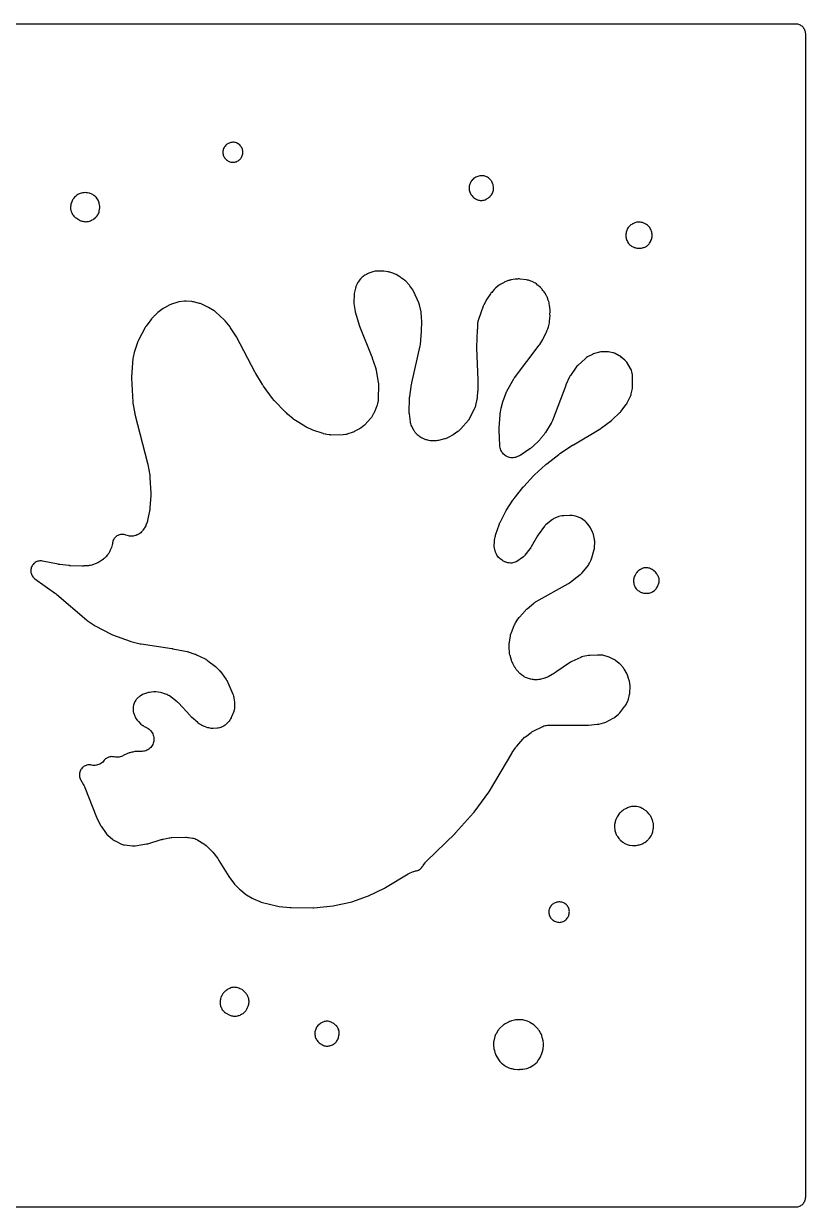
# Model space of a CAD drawing. Header units: millimetres. Extents: x 0 to 300, y 0 to 300.
# Drawn here: x 101.8 to 300.1, y -0.1 to 300.1 of the extents above; entities that cross this region are included whole.
import ezdxf

# ---------------------------------------------------------------- set-up
doc = ezdxf.new("R2010")
doc.units = ezdxf.units.MM
doc.layers.add('CUT', color=7, linetype='CONTINUOUS')

msp = doc.modelspace()

# ---------------------------------------------------------------- linework, layer by layer
at = {"layer": 'CUT'}
msp.add_lwpolyline([(2.4114, 300.1485), (297.5886, 300.1485), (297.8947, 300.1335), (298.1371, 300.0975), (298.3748, 300.038), (298.6056, 299.9554), (298.8271, 299.8507), (299.0373, 299.7247), (299.2341, 299.5787), (299.4156, 299.4142), (299.5802, 299.2326), (299.7262, 299.0358), (299.8521, 298.8256), (299.9569, 298.6041), (300.0395, 298.3734), (300.099, 298.1357), (300.135, 297.8933), (300.15, 297.5872), (300.15, 297.0112), (300.15, 297.0101), (300.15, 2.4114), (300.1397, 2.2009), (300.1379, 2.1654), (300.135, 2.1058), (300.135, 2.1053), (300.099, 1.8629), (300.0395, 1.6252), (299.9569, 1.3944), (299.8521, 1.1729), (299.7262, 0.9627), (299.5802, 0.7659), (299.4156, 0.5844), (299.2341, 0.4198), (299.0373, 0.2738), (298.8271, 0.1479), (298.6056, 0.0431), (298.3748, -0.0395), (298.1371, -0.099), (297.8947, -0.135), (297.5886, -0.15), (297.073, -0.15), (297.0696, -0.15), (3, -0.15)], dxfattribs=at)
for points in [[(152.7445, 268.914), (152.6182, 268.7045), (152.513, 268.4837), (152.4299, 268.2536), (152.3696, 268.0165), (152.3328, 267.7747), (152.3198, 267.5304), (152.3308, 267.2861), (152.3656, 267.0439), (152.4239, 266.8063), (152.5051, 266.5756), (152.6085, 266.3539), (152.733, 266.1434), (152.8775, 265.946), (153.0407, 265.7637), (153.2208, 265.5982), (153.2702, 265.5572), (153.4609, 265.4133), (153.6644, 265.2884), (153.879, 265.1834), (154.1026, 265.0994), (154.3332, 265.0371), (154.5686, 264.9971), (154.8069, 264.9797), (155.0457, 264.9852), (155.2828, 265.0134), (155.5162, 265.0641), (155.7437, 265.1369), (155.9633, 265.231), (156.1728, 265.3457), (156.3704, 265.4798), (156.5543, 265.6322), (156.588, 265.663), (156.7585, 265.8343), (156.9116, 266.0213), (157.0459, 266.2222), (157.1602, 266.4351), (157.2534, 266.6581), (157.3246, 266.8891), (157.3732, 267.1258), (157.3988, 267.3661), (157.401, 267.6078), (157.3798, 267.8485), (157.3355, 268.0861), (157.2685, 268.3183), (157.1794, 268.5429), (157.0689, 268.7579), (157.0416, 268.8054), (156.9117, 269.0077), (156.7629, 269.1966), (156.5966, 269.3703), (156.4145, 269.5273), (156.2181, 269.6661), (156.0092, 269.7853), (155.7899, 269.8839), (155.5622, 269.961), (155.328, 270.0158), (155.0897, 270.0479), (154.8494, 270.057), (154.6094, 270.0429), (154.3718, 270.0058), (154.1389, 269.9461), (153.9128, 269.8643), (153.6956, 269.7611), (153.4893, 269.6376), (153.4336, 269.6005), (153.2369, 269.455), (153.0554, 269.2911), (152.8907, 269.1101)], [(215.0278, 257.2924), (215.132, 257.0582), (215.2597, 256.8359), (215.4095, 256.6278), (215.5543, 256.4471), (215.7336, 256.2463), (215.9335, 256.066), (216.1516, 255.9082), (216.3994, 255.7486), (216.5866, 255.6392), (216.7826, 255.5464), (216.9859, 255.4709), (217.195, 255.4134), (217.3969, 255.3671), (217.6484, 255.3229), (217.9032, 255.3045), (218.1585, 255.3122), (218.4116, 255.3459), (218.66, 255.4053), (218.9011, 255.4897), (219.1322, 255.5983), (219.3511, 255.7299), (219.3977, 255.7613), (219.5373, 255.837), (219.7376, 255.9722), (219.9239, 256.1261), (219.9363, 256.1374), (219.9508, 256.1483), (220.1335, 256.3154), (220.1416, 256.3244), (220.1821, 256.3614), (220.3602, 256.5408), (220.5192, 256.7374), (220.6575, 256.949), (220.7738, 257.1735), (220.8668, 257.4086), (220.9356, 257.6519), (220.9794, 257.9009), (220.9979, 258.153), (221.0057, 258.4992), (220.9963, 258.7803), (220.9553, 259.0585), (220.8833, 259.3304), (220.853, 259.4232), (220.7585, 259.6686), (220.6918, 259.7989), (220.6795, 259.827), (220.5535, 260.0797), (220.4399, 260.2832), (220.3078, 260.4753), (220.1584, 260.6542), (219.9929, 260.8184), (219.9047, 260.8981), (219.7032, 261.0621), (219.4858, 261.2043), (219.2548, 261.3231), (219.0127, 261.4174), (218.9245, 261.4466), (218.672, 261.5156), (218.4136, 261.5578), (218.1523, 261.5728), (217.8908, 261.5604), (217.5732, 261.5286), (217.3013, 261.4862), (217.0358, 261.4142), (216.7799, 261.3134), (216.5313, 261.1994), (216.2849, 261.0693), (216.0545, 260.9126), (215.843, 260.7312), (215.68, 260.5749), (215.5024, 260.3858), (215.3453, 260.1794), (215.2105, 259.9578), (215.1399, 259.827), (215.0418, 259.6237), (214.9624, 259.4123), (214.9024, 259.1946), (214.8608, 259.0116), (214.8167, 258.7582), (214.7988, 258.5015), (214.8075, 258.2444), (214.8189, 258.1106), (214.8499, 257.8774), (214.9027, 257.6482), (214.9768, 257.425)], [(114.3437, 251.5241), (114.496, 251.331), (114.6666, 251.1538), (114.8538, 250.9942), (115.0557, 250.8538), (115.8718, 250.344), (116.0782, 250.2283), (116.2946, 250.1326), (116.5192, 250.0578), (116.7498, 250.0045), (117.0233, 249.9549), (117.2646, 249.9231), (117.5079, 249.915), (117.7508, 249.9306), (117.9857, 249.9571), (118.2271, 249.9965), (118.4635, 250.0592), (118.6926, 250.1448), (118.9562, 250.2582), (119.175, 250.3652), (119.3822, 250.493), (119.5761, 250.6404), (120.0788, 251.0626), (120.2646, 251.2354), (120.4318, 251.4261), (120.5789, 251.6329), (120.7043, 251.8534), (120.8066, 252.0855), (120.885, 252.3268), (120.9384, 252.5748), (121.0345, 253.1643), (121.0602, 253.3813), (121.0668, 253.5998), (121.0543, 253.8179), (121.0229, 254.0342), (120.904, 254.6582), (120.8396, 254.9192), (120.7475, 255.1719), (120.6287, 255.4131), (120.4848, 255.6403), (120.2927, 255.9101), (120.146, 256.0968), (119.9822, 256.2687), (119.8028, 256.4243), (119.6095, 256.5621), (119.2754, 256.7773), (119.0843, 256.8887), (118.884, 256.9828), (118.6763, 257.0588), (118.4626, 257.1162), (117.9869, 257.2216), (117.7076, 257.267), (117.4249, 257.2806), (117.1425, 257.2622), (116.6827, 257.2059), (116.4013, 257.155), (116.1276, 257.0723), (115.8651, 256.9589), (115.4932, 256.7722), (115.2718, 256.6466), (115.0643, 256.4991), (114.8729, 256.3313), (114.6995, 256.1449), (114.4391, 255.8345), (114.2893, 255.6369), (114.1599, 255.4255), (114.052, 255.2023), (113.9668, 254.9695), (113.7641, 254.3173), (113.6976, 254.0537), (113.6602, 253.7845), (113.6522, 253.5128), (113.657, 253.3219), (113.678, 253.0552), (113.7274, 252.7923), (113.8045, 252.5361), (113.8745, 252.3421), (113.9612, 252.1322), (114.0665, 251.9311), (114.1897, 251.7404)], [(255.1076, 244.6187), (255.2459, 244.4068), (255.4049, 244.2099), (255.5831, 244.0302), (255.6383, 243.9798), (255.8183, 243.8304), (256.0116, 243.6985), (256.2163, 243.5853), (256.4307, 243.4916), (256.6529, 243.4185), (256.6868, 243.409), (256.7067, 243.3995), (256.9197, 243.3206), (257.139, 243.2614), (257.3627, 243.2223), (257.4295, 243.2168), (257.4649, 243.2091), (257.7449, 243.1803), (258.0264, 243.1832), (258.3875, 243.2073), (258.5973, 243.2303), (258.8044, 243.2708), (259.0074, 243.3287), (259.1913, 243.3897), (259.4028, 243.4706), (259.6061, 243.5703), (259.7995, 243.688), (259.9815, 243.8227), (260.1506, 243.9733), (260.319, 244.1376), (260.48, 244.3103), (260.6241, 244.4974), (260.7498, 244.6973), (260.7696, 244.7366), (260.7737, 244.7425), (260.8947, 244.9597), (260.9782, 245.1288), (261.0769, 245.3565), (261.1525, 245.5928), (261.2044, 245.8355), (261.2395, 246.0521), (261.2663, 246.2875), (261.2686, 246.4125), (261.2726, 246.4683), (261.265, 246.7218), (261.2318, 246.9733), (261.2145, 247.0463), (261.1804, 247.2401), (261.1127, 247.4813), (261.0211, 247.7144), (260.9124, 247.955), (260.7954, 248.1821), (260.656, 248.3961), (260.4954, 248.5948), (260.365, 248.7401), (260.3353, 248.7705), (260.2288, 248.8897), (260.0504, 249.054), (260.0498, 249.0545), (259.8747, 249.1881), (259.6886, 249.3058), (259.4929, 249.4066), (259.2891, 249.4898), (258.7948, 249.6666), (258.5381, 249.7431), (258.2747, 249.7918), (258.0076, 249.812), (257.7398, 249.8035), (257.6265, 249.7938), (257.385, 249.7613), (257.1478, 249.7054), (256.9173, 249.6266), (256.6954, 249.5258), (256.3473, 249.3467), (256.3033, 249.3295), (256.0967, 249.226), (255.9017, 249.1047), (255.8834, 249.0941), (255.6822, 248.9492), (255.4963, 248.7851), (255.3276, 248.6033), (255.1778, 248.4058), (255.0482, 248.1944), (254.9403, 247.9712), (254.8549, 247.7384), (254.8199, 247.6259), (254.7775, 247.5142), (254.6939, 247.2506), (254.6399, 246.9794), (254.6162, 246.7039), (254.6051, 246.3418), (254.6095, 246.0982), (254.6377, 245.8562), (254.6892, 245.618), (254.7637, 245.3861), (254.7703, 245.3708), (254.7832, 245.3274), (254.8684, 245.1143), (254.9914, 244.8435)], [(117.0602, 162.5597), (116.8911, 162.5526), (116.7762, 162.5504), (116.6069, 162.551), (113.6701, 162.6269), (113.4963, 162.6355), (113.3784, 162.644), (113.2051, 162.6606), (110.9182, 162.9333), (110.7635, 162.955), (110.6587, 162.972), (110.505, 163.0002), (106.567, 163.8067), (106.3271, 163.8438), (106.0847, 163.8575), (105.8422, 163.8476), (105.6017, 163.8142), (105.3656, 163.7577), (105.1362, 163.6785), (104.9155, 163.5774), (104.7056, 163.4555), (104.5085, 163.3137), (104.3261, 163.1535), (104.1602, 162.9763), (104.0122, 162.7839), (103.8835, 162.5781), (103.7754, 162.3607), (103.6889, 162.1339), (103.6248, 161.8998), (103.5838, 161.6605), (103.5661, 161.4184), (103.572, 161.1757), (103.6014, 160.9347), (103.654, 160.6978), (103.7293, 160.467), (103.8267, 160.2446), (103.9452, 160.0328), (104.0837, 159.8334), (104.2409, 159.6484), (104.4152, 159.4795), (104.6052, 159.3283), (109.8514, 155.5534), (109.9714, 155.4633), (110.0517, 155.4005), (110.1681, 155.3057), (117.6832, 148.9273), (117.8881, 148.7708), (119.6898, 147.5367), (119.9211, 147.396), (123.9542, 145.2332), (124.1212, 145.1514), (124.2938, 145.0824), (128.7559, 143.4866), (128.997, 143.4138), (131.3402, 142.8337), (131.5721, 142.7879), (139.374, 141.6238), (139.473, 141.6077), (139.5401, 141.5959), (139.6386, 141.5771), (143.2408, 140.841), (143.4507, 140.7917), (143.5922, 140.7542), (143.7989, 140.693), (144.9601, 140.3126), (145.2044, 140.2231), (145.368, 140.1566), (145.6056, 140.0503), (147.8007, 138.9752), (147.974, 138.8847), (148.0045, 138.8677), (148.3356, 138.6602), (148.3641, 138.6402), (148.5212, 138.5238), (150.4242, 137.0347), (150.622, 136.8687), (150.7522, 136.7514), (150.9381, 136.5722), (151.4692, 136.0234), (151.6518, 135.8205), (151.7705, 135.6785), (151.9378, 135.4629), (153.1565, 133.7682), (153.2753, 133.5928), (153.2956, 133.5609), (153.5026, 133.1913), (153.5191, 133.1574), (153.6066, 132.9644), (154.8429, 130.019), (154.9037, 129.8645), (154.914, 129.8366), (155.0068, 129.5458), (155.0735, 129.2479), (155.0787, 129.2187), (155.1041, 129.0546), (155.2477, 127.9709), (155.2467, 127.0628), (155.2466, 126.9895), (155.2464, 126.837), (155.2457, 126.2374), (155.2148, 126.0886), (155.1339, 125.815), (155.1249, 125.7887), (155.0717, 125.6429), (154.5338, 124.2582), (154.4615, 124.0851), (154.4478, 124.0545), (154.2916, 123.7473), (154.1217, 123.4826), (153.9075, 123.2126), (153.8854, 123.1874), (153.7581, 123.0496), (153.2896, 122.5671), (153.1603, 122.4402), (153.1367, 122.4181), (152.8827, 122.2028), (152.6332, 122.0295), (152.3427, 121.8669), (152.3137, 121.8525), (152.1496, 121.7757), (151.9516, 121.6888), (151.7834, 121.6198), (151.7531, 121.6082), (151.4356, 121.5042), (151.1096, 121.4314), (151.0776, 121.4258), (150.9621, 121.4087), (150.8994, 121.4038), (149.8556, 121.3495), (149.6867, 121.3445), (149.6565, 121.3443), (149.346, 121.3561), (149.1277, 121.3843), (148.7694, 121.4618), (148.7328, 121.4719), (148.529, 121.5346), (147.6366, 121.8371), (147.4408, 121.9096), (147.4062, 121.9235), (147.0282, 122.1006), (146.9954, 122.1183), (146.8144, 122.2224), (146.5045, 122.4122), (146.3666, 122.5009), (146.3422, 122.5173), (146.0787, 122.7123), (146.0559, 122.7308), (145.9308, 122.8367), (144.3467, 124.2388), (144.2048, 124.3711), (144.1108, 124.4634), (143.976, 124.6028), (141.0351, 127.8054), (140.872, 127.9674), (140.6948, 128.1137), (138.7461, 129.5769), (138.5508, 129.7096), (138.3439, 129.8232), (138.1272, 129.9169), (137.8149, 130.0347), (137.5341, 130.1501), (137.2788, 130.2392), (137.2626, 130.243), (137.0701, 130.3156), (136.7919, 130.4023), (136.5055, 130.4562), (135.318, 130.6083), (135.0267, 130.6284), (134.735, 130.6144), (133.7089, 130.5049), (133.4587, 130.4653), (133.2138, 130.4005), (132.4173, 130.1462), (132.1593, 130.0478), (131.9137, 129.9215), (131.3032, 129.5636), (131.1205, 129.4456), (130.9488, 129.3122), (130.7893, 129.1643), (130.4865, 128.8579), (130.3313, 128.6856), (130.1927, 128.4995), (130.0719, 128.3015), (129.8986, 127.985), (129.7871, 127.7541), (129.6999, 127.513), (129.6378, 127.2642), (129.567, 126.9027), (129.5348, 126.6903), (129.521, 126.476), (129.5257, 126.2612), (129.5545, 125.8144), (129.5804, 125.5828), (129.6277, 125.3547), (129.696, 125.132), (129.9351, 124.465), (130.02, 124.2579), (130.1231, 124.0592), (130.2435, 123.8705), (130.538, 123.4517), (130.6925, 123.254), (130.866, 123.0727), (131.5306, 122.4447), (131.7584, 122.2538), (132.0073, 122.0913), (132.0612, 122.0604), (132.1365, 121.9999), (132.3387, 121.8534), (132.5545, 121.7277), (133.3446, 121.3191), (133.609, 121.132), (133.8393, 120.9328), (134.0493, 120.7124), (134.237, 120.4726), (134.4007, 120.2159), (134.5387, 119.9445), (134.6499, 119.661), (134.7331, 119.3682), (134.7876, 119.0686), (134.8129, 118.7652), (134.8087, 118.4607), (134.7751, 118.1581), (134.7124, 117.8602), (134.6211, 117.5697), (134.5023, 117.2894), (134.3568, 117.0219), (134.1862, 116.7697), (133.992, 116.5352), (133.776, 116.3206), (133.5403, 116.1279), (133.2871, 115.9588), (133.0187, 115.8151), (132.7376, 115.698), (132.4466, 115.6086), (132.1482, 115.5478), (131.8454, 115.5161), (131.5111, 115.5136), (131.4806, 115.5146), (131.41, 115.5166), (131.4048, 115.5167), (131.3772, 115.5174), (131.3236, 115.5182), (130.5004, 115.5212), (130.2154, 115.5059), (129.9341, 115.4583), (129.5055, 115.3604), (129.2265, 115.3206), (128.976, 115.2718), (128.7317, 115.1977), (128.6571, 115.1664), (128.5518, 115.1423), (128.3384, 115.0835), (128.1309, 115.006), (127.9312, 114.9104), (127.0533, 114.4415), (126.8934, 114.361), (126.8645, 114.3472), (126.5607, 114.2206), (126.2738, 114.132), (125.9798, 114.0711), (125.6813, 114.0386), (125.381, 114.0347), (125.0818, 114.0595), (124.7578, 114.1177), (124.7558, 114.1182), (124.7555, 114.1169), (124.6016, 114.1521), (124.3604, 114.1831), (124.1173, 114.1904), (123.8747, 114.1742), (123.6348, 114.1344), (123.3999, 114.0714), (123.1722, 113.986), (122.9539, 113.8789), (122.747, 113.751), (122.5536, 113.6036), (122.3754, 113.4382), (122.214, 113.2562), (122.0239, 113.0195), (121.8137, 112.8037), (121.5837, 112.609), (121.3362, 112.4372), (121.0734, 112.2899), (120.7976, 112.1684), (120.5116, 112.0739), (120.2177, 112.0071), (119.9189, 111.9688), (119.6177, 111.9593), (119.3171, 111.9786), (119.0105, 112.0281), (118.79, 112.0744), (118.548, 112.1011), (118.3046, 112.1041), (118.0621, 112.0834), (117.8227, 112.0392), (117.5887, 111.972), (117.3624, 111.8823), (117.1459, 111.7711), (116.9413, 111.6393), (116.7504, 111.4882), (116.5751, 111.3193), (116.4171, 111.1341), (116.2778, 110.9344), (116.1587, 110.7222), (116.0607, 110.4993), (115.9848, 110.268), (115.9319, 110.0304), (115.9022, 109.7888), (115.8963, 109.5455), (115.914, 109.3027), (115.9552, 109.0628), (116.0196, 108.828), (116.1065, 108.6006), (116.2151, 108.3828), (116.9824, 107.0147), (117.0998, 106.7876), (117.1742, 106.6308), (117.2758, 106.3962), (120.2392, 98.8626), (120.3228, 98.6734), (121.1925, 96.9072), (121.2882, 96.731), (121.3977, 96.5631), (122.7207, 94.7019), (122.9059, 94.4714), (123.1171, 94.2644), (124.3616, 93.1814), (124.5455, 93.036), (124.7421, 92.9084), (124.9499, 92.7998), (126.6148, 92.0268), (126.8636, 91.9271), (127.1217, 91.8546), (127.3861, 91.8101), (129.3843, 91.5836), (129.6036, 91.5685), (129.8233, 91.5727), (130.0419, 91.5961), (132.896, 92.0302), (133.2486, 92.1103), (136.6869, 93.1579), (136.8696, 93.2085), (136.9945, 93.2398), (137.1795, 93.2811), (138.6892, 93.5787), (138.849, 93.6067), (138.8777, 93.611), (139.2003, 93.646), (139.2292, 93.6479), (139.3914, 93.6549), (142.8802, 93.73), (143.054, 93.7297), (143.0851, 93.7289), (143.4318, 93.7042), (143.4627, 93.7006), (143.6348, 93.6762), (144.6369, 93.5104), (144.8135, 93.4768), (144.8449, 93.47), (145.1643, 93.3851), (145.447, 93.2801), (145.7444, 93.1358), (145.7726, 93.1204), (145.9283, 93.0305), (147.4874, 92.0797), (147.6729, 91.9589), (147.7053, 91.9364), (148.0533, 91.6631), (148.0828, 91.637), (148.2441, 91.4854), (149.3418, 90.3911), (149.5, 90.2235), (149.6038, 90.1064), (149.7513, 89.9294), (151.0048, 88.3276), (151.1323, 88.1548), (151.2154, 88.035), (151.3327, 87.8552), (153.8424, 83.7572), (153.9903, 83.5417), (155.1133, 82.0769), (155.3098, 81.8503), (156.5299, 80.6023), (156.7531, 80.4), (158.0741, 79.3401), (158.3486, 79.1486), (159.7751, 78.2894), (160.0709, 78.137), (161.6923, 77.4344), (161.8801, 77.3618), (162.0732, 77.3046), (166.2308, 76.2528), (166.5899, 76.1894), (169.4237, 75.9), (169.6651, 75.8871), (175.1188, 75.8596), (175.3668, 75.8707), (180.3146, 76.3388), (180.6257, 76.3882), (184.7393, 77.3097), (185.0221, 77.3908), (189.0511, 78.8077), (189.2911, 78.9063), (193.3533, 80.8287), (193.5807, 80.9511), (199.3596, 84.4574), (199.5558, 84.5685), (199.6912, 84.6399), (199.8938, 84.739), (200.2573, 84.9036), (200.4181, 84.9719), (200.4471, 84.9834), (200.7507, 85.088), (201.0353, 85.1573), (201.2425, 85.1877), (201.4893, 85.2366), (201.73, 85.3102), (201.9621, 85.4076), (202.1831, 85.5278), (202.391, 85.6696), (202.5836, 85.8316), (202.7589, 86.0121), (202.9152, 86.2094), (203.0067, 86.3525), (203.0073, 86.3521), (203.0619, 86.437), (203.1729, 86.6001), (203.5749, 87.1582), (203.6737, 87.2892), (203.6918, 87.3122), (203.906, 87.5606), (203.9262, 87.5819), (204.0412, 87.6989), (211.2673, 94.7288), (211.2901, 94.7512), (211.2942, 94.7553), (211.3869, 94.853), (215.9542, 99.9311), (216.1102, 100.1228), (219.8314, 105.1885), (219.9704, 105.3992), (225.6198, 114.9858), (225.6789, 115.0827), (225.72, 115.1479), (225.782, 115.2429), (226.5741, 116.4183), (226.7024, 116.5971), (226.793, 116.7159), (226.9316, 116.8868), (228.42, 118.6171), (228.5635, 118.7746), (228.5898, 118.8019), (228.9022, 119.0911), (228.9315, 119.1152), (229.0996, 119.2461), (230.6044, 120.3506), (230.7359, 120.4428), (230.7598, 120.4588), (231.0341, 120.6261), (231.0593, 120.64), (231.2016, 120.7146), (233.346, 121.7817), (233.5008, 121.8544), (233.5287, 121.8667), (233.8216, 121.9805), (234.0971, 122.0596), (234.3787, 122.1132), (234.6914, 122.1437), (234.7219, 122.1452), (234.8928, 122.1502), (244.9641, 122.2097), (244.9997, 122.2102), (245.0062, 122.2103), (245.1555, 122.2178), (247.3441, 122.3931), (247.5461, 122.4176), (247.7454, 122.4584), (248.9476, 122.7561), (249.22, 122.8403), (249.4811, 122.955), (251.3564, 123.91), (251.6021, 124.0533), (251.8298, 124.2235), (252.6893, 124.9453), (252.8716, 125.1146), (253.0361, 125.3011), (254.3545, 126.9547), (254.5154, 127.1813), (254.6502, 127.4244), (255.0878, 128.3289), (255.1855, 128.5597), (255.2596, 128.7991), (255.5607, 129.9783), (255.6133, 130.2432), (255.637, 130.5123), (255.6776, 131.7124), (255.6757, 131.9263), (255.6555, 132.1392), (255.493, 133.3156), (255.4478, 133.5554), (255.3795, 133.7896), (255.0055, 134.8724), (254.9159, 135.0961), (254.8052, 135.3102), (254.2288, 136.3042), (254.1036, 136.4987), (253.9611, 136.6807), (253.2254, 137.5358), (253.066, 137.7045), (252.8917, 137.8577), (252.0106, 138.5622), (251.8046, 138.7105), (251.5846, 138.8371), (250.528, 139.3756), (250.3196, 139.47), (250.1035, 139.5451), (249.2426, 139.8004), (248.9868, 139.8618), (248.7259, 139.896), (247.7603, 139.9712), (247.4409, 139.9756), (245.4596, 139.8762), (245.1025, 139.8323), (243.7317, 139.5627), (243.4483, 139.4895), (243.1754, 139.3837), (240.8983, 138.3436), (240.7044, 138.2446), (240.5198, 138.129), (236.8389, 135.5959), (236.7035, 135.507), (236.6102, 135.4485), (236.471, 135.3655), (234.881, 134.4628), (234.7412, 134.3873), (234.7158, 134.3743), (234.4505, 134.2521), (234.1757, 134.1528), (234.1486, 134.1443), (233.996, 134.0999), (232.9973, 133.832), (232.8287, 133.791), (232.7984, 133.7843), (232.4842, 133.7305), (232.1663, 133.706), (232.1353, 133.705), (231.9618, 133.7037), (231.3371, 133.7134), (231.1523, 133.7208), (231.1193, 133.723), (230.7816, 133.7617), (230.4494, 133.8335), (230.4174, 133.8421), (230.24, 133.8944), (229.6474, 134.0852), (229.4696, 134.1474), (229.4381, 134.1593), (229.1209, 134.298), (228.8191, 134.4677), (228.7907, 134.4856), (228.6339, 134.5901), (228.0754, 134.9829), (227.9393, 135.0833), (227.9154, 135.1018), (227.6783, 135.3027), (227.4602, 135.5243), (227.44, 135.5468), (227.3298, 135.675), (226.7961, 136.3252), (226.6844, 136.4682), (226.6651, 136.4943), (226.463, 136.7957), (226.4463, 136.8235), (226.3565, 136.9812), (225.8818, 137.8634), (225.7921, 138.0412), (225.7769, 138.0734), (225.6265, 138.4421), (225.6148, 138.4757), (225.5545, 138.6655), (225.224, 139.8099), (225.178, 139.985), (225.1705, 140.0165), (225.1041, 140.3724), (225.0997, 140.4045), (225.0795, 140.5844), (224.9746, 141.7733), (224.9618, 141.9929), (224.9606, 142.032), (224.9735, 142.4714), (224.977, 142.5104), (225.0027, 142.7288), (225.3107, 144.8135), (225.3485, 145.0263), (225.3563, 145.0639), (225.4681, 145.481), (225.4802, 145.5175), (225.5539, 145.7206), (226.2334, 147.436), (226.2998, 147.593), (226.3123, 147.6208), (226.4661, 147.925), (226.4811, 147.9516), (226.5682, 148.0982), (227.1519, 149.0311), (227.2382, 149.1628), (227.2541, 149.186), (227.4429, 149.438), (227.4607, 149.4598), (227.5629, 149.5796), (229.0841, 151.2896), (229.1824, 151.3958), (229.2003, 151.4145), (229.4087, 151.6152), (229.4281, 151.6325), (229.538, 151.7266), (231.202, 153.0983), (231.3351, 153.2031), (231.3593, 153.2213), (231.639, 153.4122), (231.6648, 153.4281), (231.8108, 153.5139), (240.0024, 158.082), (240.298, 158.2754), (243.0388, 160.3593), (243.1983, 160.4914), (243.3463, 160.6362), (243.4818, 160.7927), (245.0786, 162.7993), (245.2337, 163.0171), (245.3646, 163.2502), (245.815, 164.1636), (245.9133, 164.3904), (245.9886, 164.6259), (246.5464, 166.7197), (246.6018, 166.9848), (246.6282, 167.2543), (246.6903, 168.6771), (246.6906, 168.8878), (246.6732, 169.0977), (246.6381, 169.3054), (246.3707, 170.5646), (246.3163, 170.7752), (246.2439, 170.9802), (246.1538, 171.1782), (245.5988, 172.2699), (245.4454, 172.5311), (245.2616, 172.7719), (244.5034, 173.6489), (244.328, 173.8321), (244.1349, 173.9967), (243.5688, 174.4315), (243.39, 174.5567), (243.2009, 174.666), (243.0031, 174.7583), (242.3505, 175.0287), (242.0979, 175.1178), (241.8372, 175.1794), (240.931, 175.3429), (240.6595, 175.3767), (240.386, 175.3806), (238.8311, 175.3177), (238.6009, 175.2976), (238.3736, 175.2565), (237.6219, 175.0841), (237.4085, 175.0252), (237.2012, 174.9475), (236.5366, 174.6645), (236.3417, 174.5714), (236.1557, 174.4619), (235.9798, 174.3367), (234.4017, 173.1076), (234.232, 172.9628), (234.0759, 172.8035), (233.9347, 172.6309), (232.3142, 170.4606), (232.1417, 170.1963), (230.5618, 167.4049), (230.4913, 167.2856), (230.4783, 167.2644), (230.3244, 167.034), (230.3098, 167.0138), (230.2265, 166.903), (228.9811, 165.3078), (228.8562, 165.1562), (228.8332, 165.1297), (228.5826, 164.8701), (228.3062, 164.638), (228.2782, 164.6169), (228.1183, 164.5028), (227.211, 163.8906), (227.0636, 163.796), (227.0369, 163.7797), (226.7544, 163.6254), (226.4847, 163.5092), (226.2053, 163.4186), (225.9187, 163.3545), (225.6274, 163.3175), (225.3088, 163.3069), (224.9775, 163.3264), (224.6825, 163.3705), (224.3873, 163.4416), (224.3589, 163.4498), (224.2306, 163.4898), (224.0552, 163.5537), (224.0245, 163.5658), (223.6961, 163.7162), (223.3852, 163.9001), (223.356, 163.9195), (223.1952, 164.0326), (222.7369, 164.3731), (222.5841, 164.4929), (222.5574, 164.515), (222.2945, 164.7563), (222.0787, 165), (221.8893, 165.2648), (221.7283, 165.5477), (221.5848, 165.8745), (221.5725, 165.9069), (221.5085, 166.0902), (221.3883, 166.465), (221.3298, 166.6666), (221.3204, 166.7029), (221.2445, 167.0809), (221.2112, 167.4652), (221.2101, 167.5026), (221.2096, 167.7125), (221.2368, 168.7743), (221.2446, 168.9374), (221.2466, 168.9666), (221.2834, 169.2911), (221.2879, 169.32), (221.3168, 169.4807), (221.4212, 169.9959), (221.4778, 170.2348), (221.5215, 170.3956), (221.5937, 170.6303), (222.4051, 172.9923), (222.4942, 173.2262), (222.56, 173.3828), (222.6646, 173.6102), (223.9293, 176.1348), (224.0291, 176.3208), (224.1005, 176.4452), (224.2106, 176.6254), (225.9405, 179.2829), (226.0426, 179.4318), (226.1144, 179.5312), (226.2236, 179.6751), (228.4289, 182.4395), (228.514, 182.5425), (228.5731, 182.6114), (228.6619, 182.7112), (231.1437, 185.4042), (231.2544, 185.5193), (231.3313, 185.5959), (231.4468, 185.7062), (234.2337, 188.2561), (234.3471, 188.3557), (234.4256, 188.4219), (234.5429, 188.5169), (237.5556, 190.8573), (237.6706, 190.9431), (237.7499, 191), (237.8681, 191.0814), (241.0645, 193.1934), (241.1405, 193.2424), (241.1925, 193.275), (241.2697, 193.3221), (248.2274, 197.4521), (248.4545, 197.6043), (250.9397, 199.4744), (251.1556, 199.6569), (253.07, 201.47), (253.2124, 201.6164), (253.3424, 201.7739), (254.6818, 203.539), (254.813, 203.7295), (254.9259, 203.9313), (255.7669, 205.6115), (255.8583, 205.8165), (255.9309, 206.0289), (255.9841, 206.2469), (256.2531, 207.6113), (256.2896, 207.8627), (256.3003, 208.1165), (256.2764, 210.8755), (256.2608, 211.1338), (256.2185, 211.389), (256.1168, 211.8535), (256.0413, 212.124), (255.936, 212.3843), (255.8022, 212.6312), (254.8139, 214.2328), (254.6692, 214.4425), (254.504, 214.6364), (254.3199, 214.8125), (253.4381, 215.5736), (253.1992, 215.7559), (252.9402, 215.9083), (251.8998, 216.4387), (251.6978, 216.5307), (251.4884, 216.6044), (251.2734, 216.6592), (250.2178, 216.8788), (249.927, 216.9216), (249.6332, 216.93), (248.5134, 216.8962), (248.2201, 216.8701), (247.932, 216.8096), (246.6266, 216.4542), (246.3566, 216.3639), (246.0986, 216.2435), (244.8751, 215.5851), (244.6208, 215.4279), (244.387, 215.2415), (242.3677, 213.4233), (242.1711, 213.2254), (241.9978, 213.0067), (240.5302, 210.9267), (240.4021, 210.7253), (240.2937, 210.5127), (239.3895, 208.5069), (239.3774, 208.4794), (239.3752, 208.4745), (239.3276, 208.3573), (235.9715, 199.4653), (235.9045, 199.2998), (235.8918, 199.2704), (235.7344, 198.9497), (235.719, 198.9218), (235.629, 198.7674), (234.1834, 196.4174), (234.0573, 196.2258), (233.9678, 196.0984), (233.8302, 195.9149), (233.1403, 195.051), (232.9908, 194.8751), (232.8856, 194.7588), (232.7255, 194.5924), (230.8071, 192.7182), (230.6823, 192.6017), (230.6595, 192.5814), (230.3947, 192.3661), (230.3702, 192.3479), (230.2307, 192.2495), (228.0514, 190.7851), (227.9056, 190.692), (227.8791, 190.6759), (227.5755, 190.5103), (227.5476, 190.4967), (227.3904, 190.4246), (227.1144, 190.3056), (226.9469, 190.2381), (226.9167, 190.2268), (226.6007, 190.1253), (226.3047, 190.0608), (226.004, 190.0252), (225.7012, 190.0186), (225.3992, 190.0412), (225.1008, 190.0927), (224.8087, 190.1726), (224.5257, 190.2803), (224.2543, 190.4148), (223.9971, 190.5747), (223.7565, 190.7586), (223.5347, 190.9648), (223.3337, 191.1913), (223.1555, 191.4362), (223.0016, 191.697), (222.8736, 191.9715), (222.7725, 192.257), (222.6994, 192.5509), (222.6506, 192.8792), (222.6474, 192.9113), (222.6338, 193.0914), (222.4314, 197.0412), (222.4266, 197.2631), (222.4278, 197.4139), (222.4362, 197.6358), (222.6564, 200.9061), (222.6846, 201.177), (222.7103, 201.36), (222.7581, 201.6281), (222.9659, 202.5912), (223.3479, 204.2209), (224.3278, 206.7868), (224.3517, 206.8496), (224.3547, 206.8575), (224.3556, 206.8596), (224.3616, 206.8714), (226.1565, 210.0591), (226.2532, 210.2185), (226.3379, 210.3377), (232.6158, 218.5771), (232.7419, 218.7588), (233.5628, 220.0606), (233.7321, 220.3776), (234.3546, 221.7764), (234.429, 221.9233), (234.5137, 222.1094), (234.56, 222.238), (234.7898, 222.7544), (234.8772, 222.9792), (234.9424, 223.2114), (235.1759, 224.2282), (235.2262, 224.5324), (235.3328, 225.5712), (235.3447, 225.9041), (235.3244, 226.5569), (235.358, 226.9714), (235.3657, 227.2247), (235.3477, 227.4775), (235.2781, 228.0459), (235.2734, 228.1968), (235.2498, 228.4706), (235.1962, 228.7402), (235.1902, 228.7638), (235.1523, 229.0732), (235.1016, 229.3536), (235.0193, 229.6264), (234.9486, 229.8203), (234.9105, 229.9589), (234.8359, 230.1609), (234.827, 230.1797), (234.7962, 230.3), (234.7144, 230.5594), (234.6049, 230.8084), (234.5537, 230.8972), (234.4796, 231.0743), (234.3716, 231.2778), (234.0249, 231.8636), (233.871, 232.0936), (233.6926, 232.3052), (233.5446, 232.4622), (233.3937, 232.6938), (233.2505, 232.8916), (233.0887, 233.0746), (232.9098, 233.2408), (232.3481, 233.7139), (232.2784, 233.7795), (232.2128, 233.8279), (231.8775, 234.1103), (231.6423, 234.2859), (231.3882, 234.4327), (230.8236, 234.716), (230.484, 234.8562), (229.891, 235.0514), (229.6545, 235.1166), (229.4127, 235.1582), (227.754, 235.361), (227.5209, 235.3785), (227.2872, 235.3742), (227.0549, 235.348), (226.9357, 235.3289), (226.785, 235.3305), (226.4938, 235.2993), (225.451, 235.1252), (225.2668, 235.0873), (225.086, 235.0357), (225.0538, 235.0251), (224.8368, 234.9786), (224.588, 234.8972), (224.3871, 234.8073), (224.1281, 234.7227), (223.8938, 234.6328), (223.6697, 234.52), (222.8447, 234.0513), (222.5942, 233.888), (222.4018, 233.7755), (222.1781, 233.6086), (221.5326, 233.0685), (221.3362, 232.8854), (221.1606, 232.6823), (220.7778, 232.1882), (220.5453, 231.9672), (220.3637, 231.7753), (220.2033, 231.5653), (219.4626, 230.481), (219.3139, 230.2339), (218.5552, 228.7902), (218.4145, 228.4698), (218.2335, 227.9642), (218.1151, 227.7197), (218.0252, 227.5103), (217.9549, 227.2936), (217.8271, 226.8292), (217.1114, 224.8303), (217.0475, 224.6243), (217.0017, 224.4134), (216.9741, 224.1995), (216.9651, 223.9839), (216.9666, 223.0449), (216.9228, 222.7403), (216.8992, 222.4803), (216.7315, 218.0926), (216.7304, 218.0593), (216.7303, 218.0534), (216.7307, 217.9131), (216.9866, 209.7184), (216.9906, 207.0664), (216.9882, 206.9262), (216.9847, 206.8309), (216.9771, 206.6908), (216.894, 205.5597), (216.866, 205.3017), (216.841, 205.1273), (216.7953, 204.8719), (216.4535, 203.2823), (216.4153, 203.1218), (216.4078, 203.0932), (216.3562, 202.9262), (216.2826, 202.7161), (216.2036, 202.5227), (216.1913, 202.4959), (216.1189, 202.3476), (214.7762, 199.7414), (214.7205, 199.6391), (214.6307, 199.5324), (212.6759, 197.3168), (212.5524, 197.1851), (212.2812, 196.9368), (212.1187, 196.7944), (211.9441, 196.6652), (210.7425, 195.8302), (209.5211, 195.146), (209.1621, 194.9929), (209.0222, 194.9365), (208.997, 194.9269), (208.7109, 194.8312), (208.685, 194.8237), (208.5393, 194.7846), (207.054, 194.4175), (206.8874, 194.3803), (206.8781, 194.3785), (206.5712, 194.3466), (206.3837, 194.3271), (206.2987, 194.3182), (206.1982, 194.3078), (206.0332, 194.3091), (205.082, 194.3384), (204.9183, 194.347), (204.8891, 194.3492), (204.5899, 194.3847), (204.3208, 194.4408), (204.0324, 194.5279), (204.0047, 194.5375), (203.8512, 194.5951), (203.1439, 194.8779), (202.9579, 194.9582), (202.9252, 194.9734), (202.5965, 195.148), (202.2886, 195.3571), (202.2599, 195.379), (202.1021, 195.506), (201.6673, 195.8756), (201.5371, 195.9915), (201.5144, 196.0128), (201.2906, 196.2421), (201.1067, 196.4693), (200.9291, 196.736), (200.9131, 196.7627), (200.8268, 196.9142), (200.3299, 197.8361), (200.2515, 197.9901), (200.2381, 198.018), (200.1137, 198.3104), (200.0253, 198.5865), (199.9566, 198.8967), (199.9514, 198.9271), (199.9258, 199.0981), (199.6662, 201.1546), (199.6423, 201.4194), (199.6324, 201.5996), (199.6274, 201.8655), (199.6762, 204.8607), (199.6889, 205.1128), (199.7032, 205.2835), (199.7327, 205.5342), (200.216, 208.7112), (200.2386, 208.8438), (200.2556, 208.9336), (200.283, 209.0653), (202.3991, 218.4098), (202.4513, 218.743), (202.7404, 222.0303), (202.7495, 222.2955), (202.7395, 222.8406), (202.8259, 223.9634), (202.8292, 224.2976), (202.7392, 225.8752), (202.7169, 226.0954), (202.6753, 226.3118), (202.6716, 226.5117), (202.6548, 226.7586), (202.6136, 227.0027), (202.2056, 228.8568), (202.1358, 229.1099), (202.0399, 229.3542), (200.7164, 232.2655), (200.6137, 232.4667), (200.4934, 232.6578), (199.7907, 233.6688), (199.6657, 233.8336), (199.5275, 233.9875), (198.7446, 234.7901), (198.536, 234.9811), (198.3072, 235.1472), (197.6792, 235.5511), (197.5371, 235.6737), (197.3723, 235.8042), (197.1971, 235.9205), (196.2781, 236.4759), (196.0499, 236.5981), (195.891, 236.6631), (195.8674, 236.6744), (195.8157, 236.6939), (195.8103, 236.6961), (195.8083, 236.6967), (195.6708, 236.7487), (194.6715, 237.079), (194.4829, 237.1332), (194.2906, 237.1724), (193.1709, 237.3556), (192.9335, 237.3829), (192.6945, 237.3874), (191.2683, 237.3458), (190.9672, 237.3188), (190.6716, 237.2556), (189.6276, 236.9654), (189.4057, 236.8924), (189.1915, 236.799), (188.987, 236.686), (188.7352, 236.5311), (188.3713, 236.343), (188.1362, 236.2048), (187.9176, 236.0419), (187.6521, 235.8204), (187.437, 235.6184), (187.2473, 235.3924), (186.927, 234.9618), (186.872, 234.8946), (186.8217, 234.8202), (186.6197, 234.5485), (186.4976, 234.3685), (186.3916, 234.1785), (186.3025, 233.9801), (186.1801, 233.6722), (186.099, 233.4337), (186.0767, 233.3371), (186.0603, 233.2983), (185.9802, 233.024), (185.6792, 231.7217), (185.6352, 231.4763), (185.6159, 231.2277), (185.5708, 229.5922), (185.5738, 229.3832), (185.5942, 229.1752), (185.8776, 227.1593), (185.9115, 226.971), (185.9596, 226.7859), (186.9116, 223.627), (186.987, 223.4127), (190.13, 215.6255), (190.1738, 215.5116), (190.2023, 215.4337), (190.2424, 215.3185), (191.0311, 212.9267), (191.1055, 212.6709), (191.1498, 212.4956), (191.2058, 212.2352), (191.7557, 209.1508), (191.7829, 208.9738), (191.787, 208.9421), (191.8159, 208.5853), (191.817, 208.5533), (191.8186, 208.3742), (191.7719, 205.1759), (191.7581, 204.9049), (191.7421, 204.7216), (191.7088, 204.4523), (191.6414, 204.033), (191.6053, 203.8406), (191.598, 203.8064), (191.496, 203.4287), (191.4851, 203.3954), (191.4194, 203.211), (190.9014, 201.868), (190.8393, 201.717), (190.8276, 201.6902), (190.684, 201.3969), (190.67, 201.3712), (190.5888, 201.2296), (190.0014, 200.255), (189.9026, 200.0998), (189.8843, 200.0726), (189.8595, 200.0394), (188.2674, 198.3226), (187.3962, 197.6367), (187.2717, 197.5428), (187.2491, 197.5265), (186.9889, 197.3547), (186.965, 197.3402), (186.8297, 197.2626), (185.8525, 196.7281), (185.6996, 196.6489), (185.6719, 196.6354), (185.3559, 196.4985), (185.3271, 196.4876), (185.1647, 196.4302), (184.0667, 196.0702), (183.9289, 196.028), (183.904, 196.0209), (183.624, 195.9524), (183.5987, 195.9472), (183.4569, 195.9211), (182.8141, 195.8154), (179.7544, 195.7915), (179.5505, 195.7954), (179.5141, 195.7971), (179.2688, 195.822), (178.6895, 195.9198), (178.3637, 195.9891), (178.3115, 196.0002), (177.8978, 196.0883), (177.8693, 196.0944), (177.7478, 196.1332), (175.1786, 197.012), (174.9693, 197.0907), (174.8289, 197.1483), (174.6246, 197.2392), (173.5945, 197.7354), (173.4102, 197.8305), (173.2869, 197.8986), (173.1081, 198.0038), (170.7297, 199.4932), (170.5133, 199.6395), (170.3701, 199.7438), (170.1644, 199.9047), (168.745, 201.0973), (168.4254, 201.3749), (168.3201, 201.4708), (168.2373, 201.5498), (168.118, 201.6687), (165.3603, 204.544), (164.9265, 205.0188), (162.6242, 208.1711), (162.5216, 208.3189), (162.4543, 208.421), (162.3589, 208.5736), (160.6684, 211.427), (160.6228, 211.5062), (160.5924, 211.5604), (160.5487, 211.6407), (155.7451, 220.7324), (155.6355, 220.9197), (154.2926, 223.0014), (154.1374, 223.2161), (152.8959, 224.7547), (152.7685, 224.9007), (152.6301, 225.0364), (150.4349, 227.028), (150.2663, 227.168), (150.0862, 227.2926), (148.6767, 228.1792), (148.3656, 228.3455), (146.7904, 229.0494), (146.5828, 229.1313), (146.3687, 229.1943), (144.8779, 229.5618), (144.6751, 229.603), (144.4695, 229.6273), (143.0369, 229.7364), (142.7912, 229.743), (142.546, 229.7254), (141.1009, 229.5502), (140.8581, 229.5085), (140.6206, 229.4432), (139.2866, 229.0043), (139.0865, 228.9288), (138.8935, 228.8365), (137.5003, 228.0952), (137.326, 227.9932), (137.1605, 227.8775), (135.804, 226.845), (135.6554, 226.7226), (135.5167, 226.5891), (135.133, 226.1903), (135.083, 226.1491), (134.9201, 225.9876), (134.7996, 225.8439), (134.2146, 225.2359), (134.0178, 225.0048), (132.8223, 223.4147), (132.7133, 223.2575), (132.6166, 223.0924), (130.8742, 219.8379), (130.7883, 219.661), (130.7165, 219.4779), (129.8623, 217.0173), (129.7804, 216.7255), (129.5261, 215.5488), (129.4778, 215.2225), (129.1021, 210.5811), (129.0975, 210.2447), (129.4266, 204.1478), (129.464, 203.831), (129.9418, 201.2293), (129.9483, 201.1954), (129.9495, 201.1893), (129.9818, 201.0475), (133.1854, 188.6874), (133.2206, 188.5391), (133.2425, 188.4378), (133.2717, 188.2881), (133.7461, 185.5615), (133.7781, 185.3383), (133.7952, 185.1861), (133.8137, 184.9614), (134.0183, 181.0301), (134.0233, 180.8155), (134.0225, 180.6698), (134.0152, 180.4553), (133.816, 177.2727), (133.79, 177.0076), (133.7659, 176.8286), (133.7211, 176.5661), (133.2165, 174.1341), (133.1813, 173.9808), (133.1744, 173.9535), (133.085, 173.6519), (133.0758, 173.6253), (133.0217, 173.4776), (132.8067, 172.9272), (132.7476, 172.7847), (132.7365, 172.7594), (132.612, 172.5047), (132.467, 172.2611), (132.4519, 172.238), (132.365, 172.1106), (132.0124, 171.6158), (131.9075, 171.4757), (131.8882, 171.4511), (131.6779, 171.2077), (131.4662, 171.0044), (131.2364, 170.8218), (130.9906, 170.6614), (130.706, 170.5114), (130.6776, 170.4981), (130.5175, 170.4276), (130.3653, 170.3648), (130.1952, 170.2994), (130.1646, 170.2884), (129.844, 170.1912), (129.5442, 170.1314), (129.2401, 170.1009), (128.9345, 170.1001), (128.6302, 170.129), (128.3302, 170.1873), (128.0373, 170.2744), (127.7235, 170.402), (127.4974, 170.4816), (127.2647, 170.5391), (127.0275, 170.5741), (126.7881, 170.5862), (126.5487, 170.5753), (126.3113, 170.5416), (126.0783, 170.4852), (125.8518, 170.4068), (125.6338, 170.3071), (125.4264, 170.187), (125.2314, 170.0475), (125.0507, 169.89), (124.8859, 169.716), (124.7385, 169.5269), (124.6099, 169.3246), (124.5013, 169.1109), (124.4136, 168.8878), (124.3478, 168.6573), (124.3042, 168.4216), (124.2629, 168.1161), (124.2351, 167.942), (124.2295, 167.911), (124.156, 167.5955), (124.0533, 167.2882), (124.0419, 167.2588), (123.9744, 167.096), (123.6627, 166.3915), (123.5892, 166.2353), (123.5755, 166.2077), (123.421, 165.9307), (123.2417, 165.669), (123.2231, 165.6444), (123.116, 165.5091), (122.5742, 164.8563), (122.4587, 164.7237), (122.4376, 164.7005), (122.2088, 164.4722), (121.9596, 164.2664), (121.9345, 164.2475), (121.7914, 164.1453), (121.0098, 163.6144), (120.8785, 163.5291), (120.8546, 163.5144), (120.6039, 163.3731), (120.3422, 163.2532), (120.3163, 163.2426), (120.1702, 163.1864), (119.2347, 162.849), (119.0677, 162.7931), (119.0376, 162.7839), (118.7242, 162.7031), (118.4046, 162.652), (118.3733, 162.6485), (118.1979, 162.6331)], [(257.6636, 156.3541), (257.8506, 156.2167), (258.0495, 156.0972), (258.2259, 156.0124), (258.3321, 155.9561), (258.5644, 155.8614), (258.6059, 155.8492), (258.6388, 155.8352), (258.852, 155.7559), (259.0716, 155.6963), (259.2957, 155.6569), (259.5224, 155.638), (259.7499, 155.6398), (260.23, 155.6655), (260.4866, 155.6926), (260.7389, 155.746), (260.9845, 155.825), (261.2205, 155.929), (261.4446, 156.0567), (261.6544, 156.2068), (261.8475, 156.3778), (262.1072, 156.6327), (262.2564, 156.7925), (262.391, 156.9646), (262.51, 157.1479), (262.6126, 157.3408), (262.8191, 157.7739), (262.9081, 157.985), (262.9775, 158.2033), (263.0265, 158.427), (263.0549, 158.6543), (263.0623, 158.8832), (263.0488, 159.1118), (263.0144, 159.3383), (263.013, 159.3453), (262.9595, 159.5627), (262.8868, 159.7744), (262.7954, 159.9787), (262.6861, 160.174), (262.5598, 160.3588), (262.5544, 160.366), (262.4858, 160.4945), (262.3542, 160.6929), (262.2043, 160.8779), (262.0374, 161.0478), (261.7093, 161.3516), (261.5108, 161.5171), (261.2962, 161.6613), (261.0679, 161.7826), (260.9623, 161.8319), (260.884, 161.8751), (260.6571, 161.9727), (260.4218, 162.0473), (260.1802, 162.0984), (259.9347, 162.1254), (259.6878, 162.128), (259.4418, 162.1063), (259.1992, 162.0604), (258.9623, 161.9908), (258.7334, 161.8982), (258.5148, 161.7835), (258.4017, 161.7168), (258.3513, 161.6951), (258.1281, 161.5857), (257.9169, 161.4546), (257.7198, 161.3032), (257.5386, 161.1329), (257.3753, 160.9455), (257.2314, 160.7428), (257.1396, 160.5817), (257.1266, 160.5642), (257.0057, 160.3651), (256.9419, 160.2337), (256.9298, 160.2143), (256.8258, 160.0062), (256.7416, 159.7893), (256.6641, 159.5584), (256.5931, 159.3026), (256.5496, 159.0407), (256.5342, 158.7757), (256.5469, 158.5105), (256.5877, 158.2482), (256.6486, 157.9584), (256.705, 157.7401), (256.7807, 157.5277), (256.8753, 157.323), (256.988, 157.1277), (257.0521, 157.0273), (257.22, 156.7948), (257.4134, 156.5832), (257.4902, 156.5083)], [(251.7933, 95.6595), (251.826, 95.4302), (251.8798, 95.2048), (251.9543, 94.9855), (252.1605, 94.459), (252.2484, 94.2607), (252.353, 94.0708), (252.4738, 93.8906), (252.8158, 93.4252), (252.9466, 93.262), (253.0905, 93.1104), (253.2467, 92.9713), (253.794, 92.5232), (253.9755, 92.3879), (254.1684, 92.2696), (254.3713, 92.1692), (254.9652, 91.908), (255.1823, 91.8244), (255.4062, 91.7613), (255.6349, 91.7193), (256.2556, 91.635), (256.518, 91.6133), (256.7813, 91.6194), (256.9072, 91.6357), (256.9673, 91.6345), (257.2466, 91.6605), (257.5213, 91.7177), (257.7956, 91.791), (258.0915, 91.8452), (258.3335, 91.9021), (258.5687, 91.9828), (258.7948, 92.0864), (258.8753, 92.1335), (258.9726, 92.1745), (259.1813, 92.2867), (259.3784, 92.4181), (259.7992, 92.7284), (259.8107, 92.7359), (260.0138, 92.8838), (260.0804, 92.9434), (260.1432, 92.9941), (260.3015, 93.1468), (260.4457, 93.3129), (260.5838, 93.4867), (260.6344, 93.5564), (260.6854, 93.6182), (260.8642, 93.8638), (261.0119, 94.1293), (261.2406, 94.6065), (261.3475, 94.8659), (261.4246, 95.1357), (261.5641, 95.7528), (261.6099, 96.0242), (261.6256, 96.299), (261.6266, 96.793), (261.618, 97.0054), (261.5914, 97.2163), (261.547, 97.4242), (261.4722, 97.713), (261.4677, 97.736), (261.4534, 97.7857), (261.3977, 98.0012), (261.31, 98.2744), (261.1916, 98.5357), (261.0309, 98.8423), (261.03, 98.8445), (260.9162, 99.0756), (260.8306, 99.2121), (260.7899, 99.2821), (260.6664, 99.4581), (260.5283, 99.6229), (260.1057, 100.0849), (259.9218, 100.2661), (259.7202, 100.4275), (259.2006, 100.801), (258.9825, 100.9412), (258.7512, 101.058), (258.3076, 101.2539), (258.0403, 101.354), (257.7634, 101.4231), (257.3071, 101.5096), (257.0408, 101.5454), (256.7723, 101.5524), (256.3467, 101.5406), (256.0453, 101.514), (255.7493, 101.4511), (255.4241, 101.3611), (255.1947, 101.2855), (254.9737, 101.1882), (254.7631, 101.07), (254.7431, 101.0575), (254.311, 100.8543), (254.0978, 100.7413), (253.8966, 100.6082), (253.7091, 100.4564), (253.4792, 100.251), (253.442, 100.2247), (253.2386, 100.0454), (253.1923, 99.9947), (253.0091, 99.8132), (252.8454, 99.6136), (252.7572, 99.4799), (252.7202, 99.4347), (252.5438, 99.1903), (252.3981, 98.9264), (252.2817, 98.6818), (252.2222, 98.5806), (252.112, 98.3713), (252.0221, 98.1524), (251.9923, 98.0544), (251.9689, 97.9985), (251.8986, 97.7734), (251.8498, 97.5426), (251.7526, 96.944), (251.7273, 96.7318), (251.7203, 96.5183), (251.7315, 96.305)], [(236.0055, 76.7343), (235.817, 76.5705), (235.7486, 76.4978), (235.7472, 76.4965), (235.7446, 76.4936), (235.6458, 76.3886), (235.6023, 76.332), (235.585, 76.3124), (235.5525, 76.2672), (235.4937, 76.1906), (235.4704, 76.153), (235.4417, 76.1132), (235.3846, 76.0149), (235.362, 75.9784), (235.354, 75.9621), (235.3186, 75.901), (235.2168, 75.6777), (235.1375, 75.4455), (235.0813, 75.2066), (235.0488, 74.9634), (235.0402, 74.7182), (235.0558, 74.4733), (235.0953, 74.2312), (235.1583, 73.994), (235.2443, 73.7642), (235.3524, 73.544), (235.4816, 73.3353), (235.4936, 73.3178), (235.642, 73.1236), (235.8086, 72.9449), (235.9918, 72.7832), (236.0296, 72.756), (236.0535, 72.7346), (236.2547, 72.5885), (236.4694, 72.4631), (236.5117, 72.4438), (236.5382, 72.4284), (236.7617, 72.3263), (236.9941, 72.2465), (237.2333, 72.19), (237.4769, 72.1573), (237.7225, 72.1486), (237.9677, 72.1641), (238.2103, 72.2036), (238.4478, 72.2667), (238.678, 72.3528), (238.8986, 72.4611), (239.1075, 72.5906), (239.1374, 72.6113), (239.3517, 72.7768), (239.5467, 72.9646), (239.7203, 73.1724), (239.7411, 73.2002), (239.8761, 73.4004), (239.9912, 73.6126), (240.0853, 73.8349), (240.1575, 74.0653), (240.2072, 74.3016), (240.2184, 74.4027), (240.2244, 74.4314), (240.2513, 74.6792), (240.2533, 74.9284), (240.2305, 75.1766), (240.1832, 75.4213), (240.1117, 75.66), (240.0167, 75.8904), (239.8994, 76.1103), (239.7607, 76.3173), (239.6021, 76.5096), (239.4251, 76.685), (239.2315, 76.842), (239.0233, 76.9789), (238.8025, 77.0945), (238.5713, 77.1874), (238.3319, 77.2569), (238.0869, 77.3022), (237.8385, 77.3229), (237.5893, 77.3187), (237.3418, 77.2898), (237.0984, 77.2364), (236.8925, 77.1803), (236.6551, 77.1027), (236.4266, 77.0018), (236.2094, 76.8786)], [(151.9372, 50.3989), (152.0447, 50.192), (152.1711, 49.9961), (152.3152, 49.8129), (152.4397, 49.6689), (152.5953, 49.5045), (152.7651, 49.3549), (152.9478, 49.2213), (153.1418, 49.1048), (153.9221, 48.6828), (154.1153, 48.5889), (154.3158, 48.5118), (154.5222, 48.4523), (154.7329, 48.4107), (154.9359, 48.3796), (155.1509, 48.3562), (155.3672, 48.3514), (155.5831, 48.3653), (155.8099, 48.3899), (156.0336, 48.4244), (156.2533, 48.479), (156.4671, 48.5532), (156.6715, 48.6347), (156.88, 48.7291), (157.0789, 48.8422), (157.0896, 48.8496), (157.2221, 48.9156), (157.4356, 49.0505), (157.6345, 49.2062), (157.7915, 49.3425), (157.9552, 49.4982), (158.1042, 49.668), (158.2373, 49.8505), (158.3032, 49.9501), (158.4194, 50.1442), (158.5176, 50.348), (158.597, 50.5598), (158.5998, 50.57), (158.6566, 50.6761), (158.7681, 50.9129), (158.8543, 51.1601), (158.9141, 51.4149), (158.9469, 51.6746), (158.9629, 51.8923), (158.968, 52.1655), (158.9433, 52.4377), (158.889, 52.7055), (158.8058, 52.9657), (158.6596, 53.3495), (158.5704, 53.5552), (158.4632, 53.7521), (158.3388, 53.9386), (158.1982, 54.1132), (158.1573, 54.1595), (158.1195, 54.2175), (157.9863, 54.3875), (157.8389, 54.5454), (157.6785, 54.6899), (157.6762, 54.6918), (157.6419, 54.7271), (157.4633, 54.8797), (157.2834, 55.0062), (157.1949, 55.072), (156.9738, 55.2032), (156.7405, 55.3111), (156.6222, 55.3585), (156.5772, 55.3814), (156.3547, 55.4817), (156.1234, 55.5597), (155.8856, 55.6148), (155.6435, 55.6465), (155.3995, 55.6544), (155.3854, 55.6535), (155.3378, 55.6594), (155.0733, 55.6639), (154.8097, 55.6405), (154.5501, 55.5894), (154.2973, 55.5111), (154.0542, 55.4065), (153.5859, 55.175), (153.375, 55.0577), (153.3291, 55.026), (153.2568, 54.9828), (153.072, 54.8482), (153.0335, 54.8173), (152.8592, 54.6639), (152.6999, 54.4949), (152.557, 54.3119), (152.5112, 54.2404), (152.3998, 54.1148), (152.2524, 53.9319), (152.1228, 53.736), (152.0121, 53.5287), (151.9214, 53.312), (151.8135, 53.0158), (151.7968, 52.9625), (151.7433, 52.8266), (151.6759, 52.5887), (151.6323, 52.3452), (151.6095, 52.1684), (151.5913, 51.9531), (151.5917, 51.737), (151.6108, 51.5217), (151.6383, 51.3139), (151.6837, 51.067), (151.7537, 50.8259), (151.8474, 50.5931)], [(176.9935, 41.4303), (177.0346, 41.4036), (177.1177, 41.3393), (177.3109, 41.2162), (177.3738, 41.1839), (177.4226, 41.1522), (177.6249, 41.0342), (177.8374, 40.9356), (178.0582, 40.8573), (178.2853, 40.8001), (178.5168, 40.7643), (178.7506, 40.7504), (178.9847, 40.7584), (179.217, 40.7883), (179.4455, 40.8398), (179.6659, 40.9004), (179.9054, 40.9796), (180.1358, 41.0824), (180.3546, 41.208), (180.5597, 41.3549), (180.7136, 41.4775), (180.8824, 41.6247), (181.0374, 41.7864), (181.1772, 41.9614), (181.3009, 42.1482), (181.4073, 42.3453), (181.5451, 42.6303), (181.636, 42.8431), (181.7069, 43.0634), (181.7572, 43.2894), (181.7621, 43.328), (181.7836, 43.4265), (181.8125, 43.683), (181.8141, 43.8663), (181.8202, 43.9434), (181.8278, 44.1875), (181.8115, 44.4313), (181.7715, 44.6723), (181.7081, 44.9082), (181.6221, 45.1368), (181.5141, 45.356), (181.3853, 45.5635), (181.2368, 45.7575), (181.2006, 45.8002), (181.0597, 45.9534), (180.9065, 46.0943), (180.8557, 46.1338), (180.6792, 46.2904), (180.4817, 46.4486), (180.2692, 46.586), (180.0895, 46.6779), (179.9975, 46.7367), (179.7728, 46.8501), (179.5378, 46.9405), (179.2949, 47.0067), (179.0467, 47.0481), (178.7955, 47.0644), (178.5439, 47.0554), (178.2945, 47.0211), (178.0498, 46.9619), (177.9471, 46.9314), (177.7174, 46.8511), (177.4966, 46.7488), (177.2868, 46.6255), (177.09, 46.4824), (176.6368, 46.1179), (176.4414, 45.9432), (176.2654, 45.7489), (176.1107, 45.5373), (175.9791, 45.3106), (175.8718, 45.0714), (175.7902, 44.8223), (175.7262, 44.5854), (175.6742, 44.3477), (175.6455, 44.1061), (175.6405, 43.8629), (175.6591, 43.6203), (175.7013, 43.3807), (175.7266, 43.2689), (175.784, 43.0586), (175.8594, 42.8541), (175.9524, 42.6569), (176.0622, 42.4686), (176.1832, 42.2806), (176.2027, 42.2465), (176.227, 42.2124), (176.2505, 42.1759), (176.4055, 41.9609), (176.5823, 41.7636), (176.7791, 41.586)], [(221.0733, 40.2847), (221.12, 40.0745), (221.2347, 39.6459), (221.3458, 39.1571), (221.412, 38.9202), (221.5012, 38.691), (221.6125, 38.4717), (222.246, 37.3622), (222.4134, 37.1066), (222.6107, 36.8734), (223.003, 36.4635), (223.2677, 36.2237), (223.6996, 35.8855), (223.9468, 35.7148), (224.2128, 35.5749), (224.8988, 35.2653), (225.1584, 35.1652), (225.4276, 35.0945), (225.5487, 35.0767), (225.646, 35.0412), (225.8781, 34.969), (226.1161, 34.9196), (226.3577, 34.8936), (227.1537, 34.847), (227.371, 34.8437), (227.5877, 34.8593), (227.7093, 34.8734), (227.7558, 34.8692), (227.9876, 34.8592), (228.2194, 34.8706), (228.449, 34.9035), (229.4612, 35.0969), (229.6798, 35.1489), (229.8928, 35.2203), (230.0985, 35.3106), (230.2953, 35.4189), (231.2227, 35.9853), (231.4639, 36.1529), (231.6838, 36.3476), (232.0549, 36.7172), (232.2809, 36.9755), (232.5435, 37.321), (232.7102, 37.5698), (232.8458, 37.8368), (233.2875, 38.8524), (233.3813, 39.1041), (233.4475, 39.3643), (233.485, 39.6278), (233.542, 39.8416), (233.5821, 40.0901), (233.6701, 40.8904), (233.6843, 41.1027), (233.6805, 41.3155), (233.6585, 41.5273), (233.6501, 41.5843), (233.6529, 41.6484), (233.6422, 41.8736), (233.6113, 42.0968), (233.5604, 42.3164), (233.508, 42.5035), (233.4786, 42.6477), (233.395, 42.9085), (233.3937, 42.9119), (233.2447, 43.4442), (233.169, 43.6718), (233.0719, 43.8912), (232.9542, 44.1002), (232.5828, 44.6913), (232.4504, 44.8818), (232.301, 45.0593), (231.6835, 45.7266), (231.5368, 45.8726), (231.3786, 46.0059), (231.2099, 46.1256), (230.2422, 46.7539), (230.0377, 46.8733), (229.8229, 46.9728), (229.5997, 47.0515), (228.7019, 47.3211), (228.4663, 47.3795), (228.2262, 47.4148), (227.9838, 47.4267), (227.0395, 47.427), (227.0069, 47.4257), (226.9279, 47.4256), (226.6262, 47.4074), (226.329, 47.3528), (225.5647, 47.1642), (225.3662, 47.1064), (225.1731, 47.0324), (225.0725, 46.9839), (225.001, 46.956), (224.8134, 46.8641), (223.934, 46.3867), (223.7497, 46.2761), (223.5756, 46.1501), (223.413, 46.0096), (222.6352, 45.2772), (222.4841, 45.1219), (222.3469, 44.9542), (222.2248, 44.7752), (221.6757, 43.8901), (221.5511, 43.6639), (221.4504, 43.426), (221.3749, 43.179), (221.3478, 43.0707), (221.3317, 43.0281), (221.2745, 42.8257), (221.1005, 42.0946), (221.0933, 42.0536), (221.0876, 42.0308), (221.0401, 41.7923), (221.016, 41.5502), (220.9944, 41.1235), (220.9933, 40.8952), (221.0131, 40.6678), (221.0489, 40.4686)]]:
    msp.add_lwpolyline(points, close=True, dxfattribs=at)

doc.saveas('drawing.dxf')
